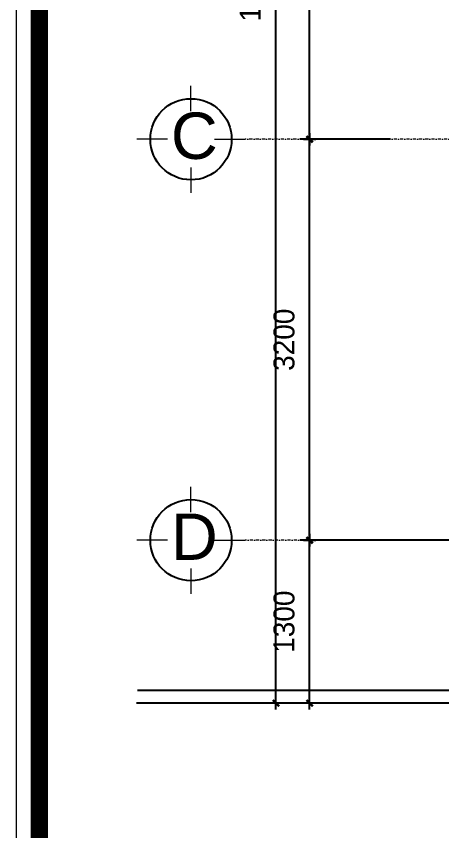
# Model space of a CAD drawing. Header units: millimetres. Extents: x 615730 to 2792744, y 139412 to 597571.
# Drawn here: x 687548 to 690947, y 349231 to 355738 of the extents above; entities that cross this region are included whole.
import ezdxf
from ezdxf.enums import TextEntityAlignment as Align

# ---------------------------------------------------------------- set-up
doc = ezdxf.new("R2010")
doc.units = ezdxf.units.MM
doc.header["$MEASUREMENT"] = 0
doc.header["$PDMODE"] = 34
doc.linetypes.add('DASHDOT', pattern=[1, 0.5, -0.25, 0, -0.25])
doc.layers.get('0').update_dxf_attribs({"lineweight": 5})
for name, color, linetype, lineweight in [('0.1(9)', 9, 'Continuous', 13), ('thay', 7, 'Continuous', 15), ('TIM TRUC', 149, 'DASHDOT', 9)]:
    doc.layers.add(name, color=color, linetype=linetype, lineweight=lineweight)
for name, color, linetype in [('H', 252, 'Continuous'), ('netthay', 3, 'Continuous'), ('TEXT', 2, 'Continuous'), ('VL', 155, 'Continuous')]:
    doc.layers.add(name, color=color, linetype=linetype)
doc.styles.add('H280', font='', dxfattribs={"height": 200})
doc.styles.add('KT OZON', font='', dxfattribs={"height": 200})
doc.styles.add('VNI-AVO', font='vni-roms.shx')
doc.styles.get('H280').set_extended_font_data('VNI-Avo')
doc.styles.get('KT OZON').set_extended_font_data('VNI-Helve')
doc.dimstyles.new('1-50b', dxfattribs={"dimtxt": 167, "dimasz": 50, "dimexe": 75, "dimexo": 150, "dimgap": 120, "dimtad": 1, "dimdec": 0, "dimzin": 12, "dimtxsty": 'VNI-AVO', "dimblk": ']', "dimcen": 0, "dimdle": 50, "dimclrd": 252, "dimclre": 252, "dimclrt": 2, "dimadec": 0, "dimazin": 0, "dimtfac": 1, "dimtdec": 0, "dimtix": 1, "dimtmove": 2, "dimatfit": 0, "dimldrblk": 'OPEN90', "dimfxl": 1, "dimlwd": -1, "dimlwe": -1, "dimarcsym": 0})

# ---------------------------------------------------------------- blocks, each defined once
blk = doc.blocks.new('TRUC 1')
at = {"ltscale": 50}
blk.add_circle((0, -9525), 8572, dxfattribs=at)
at = {"layer": '0.1(9)', "ltscale": 50}
for p, q in [((0, -3572), (0, 1782)), ((-4942, -9525), (-11427, -9525)), ((4942, -9525), (11427, -9525)), ((0, -15478), (0, -20832))]:
    blk.add_line(p, q, dxfattribs=at)
at = {"layer": 'TEXT', "ltscale": 50, "style": 'H280'}
blk.add_attdef('1', text='', height=10478, dxfattribs=at).set_placement((-214, -4892), align=Align.CENTER)
blk = doc.blocks.new(']')
for p, q in [((1, 0), (-1, 0)), ((0, 1), (0, -1))]:
    blk.add_line(p, q)
at = {"color": 9, "const_width": 0.4}
blk.add_lwpolyline([(-0.51, -0.51), (0.51, 0.51)], dxfattribs=at)
blk = doc.blocks.new('*D72')
at = {"layer": 'DEFPOINTS', "color": 0, "ltscale": 10, "transparency": 16777216}
for p in [(689886.4, 351556.9), (691696.2, 351556.9), (691696.2, 350256.9, -12.2)]:
    blk.add_point(p, dxfattribs=at)
at = {"layer": 'VL', "color": 252, "ltscale": 10, "transparency": 16777216}
for p, q in [((691546.2, 351556.9), (689811.4, 351556.9)), ((689886.4, 350306.9), (689886.4, 351506.9)), ((691546.2, 350256.9), (689811.4, 350256.9))]:
    blk.add_line(p, q, dxfattribs=at)
at = {"layer": 'VL', "color": 252, "ltscale": 10, "transparency": 16777216, "xscale": 50, "yscale": 50, "zscale": 50}
for p, rotation in [((689886.4, 351556.9), 90), ((689886.4, 350256.9), 270)]:
    blk.add_blockref(']', p, dxfattribs=dict(at, rotation=rotation))
at = {"layer": 'VL', "color": 2, "ltscale": 10, "transparency": 16777216, "insert": (689682.9, 350906.9), "char_height": 167, "attachment_point": 5, "rotation": 90, "style": 'VNI-AVO'}
blk.add_mtext('1300', dxfattribs=at)
blk = doc.blocks.new('_Open90')
at = {"color": 0, "linetype": 'ByBlock', "lineweight": -2}
for p, q in [((0, 0), (-1, 0)), ((-0.5, 0.5), (0, 0)), ((0, 0), (-0.5, -0.5))]:
    blk.add_line(p, q, dxfattribs=at)
blk = doc.blocks.new('*D73')
at = {"layer": 'DEFPOINTS', "color": 0, "ltscale": 10, "transparency": 16777216}
for p in [(689886.4, 354756.9), (690675.9, 354756.9, -2.7), (691696.2, 351556.9)]:
    blk.add_point(p, dxfattribs=at)
at = {"layer": 'VL', "color": 252, "ltscale": 10, "transparency": 16777216}
for p, q in [((690525.9, 354756.9), (689811.4, 354756.9)), ((689886.4, 351606.9), (689886.4, 354706.9)), ((691546.2, 351556.9), (689811.4, 351556.9))]:
    blk.add_line(p, q, dxfattribs=at)
at = {"layer": 'VL', "color": 252, "ltscale": 10, "transparency": 16777216, "xscale": 50, "yscale": 50, "zscale": 50}
for p, rotation in [((689886.4, 354756.9), 90), ((689886.4, 351556.9), 270)]:
    blk.add_blockref(']', p, dxfattribs=dict(at, rotation=rotation))
at = {"layer": 'VL', "color": 2, "ltscale": 10, "transparency": 16777216, "insert": (689682.9, 353156.9), "char_height": 167, "attachment_point": 5, "rotation": 90, "style": 'VNI-AVO'}
blk.add_mtext('3200', dxfattribs=at)
blk = doc.blocks.new('*D74')
at = {"layer": 'DEFPOINTS', "color": 0, "ltscale": 10, "transparency": 16777216}
for p in [(689886.4, 358756.9), (690568, 358756.9), (690675.9, 354756.9, -2.7)]:
    blk.add_point(p, dxfattribs=at)
at = {"layer": 'VL', "color": 252, "ltscale": 10, "transparency": 16777216}
for p, q in [((690418, 358756.9), (689811.4, 358756.9)), ((689886.4, 354806.9), (689886.4, 358706.9)), ((690525.9, 354756.9), (689811.4, 354756.9))]:
    blk.add_line(p, q, dxfattribs=at)
at = {"layer": 'VL', "color": 252, "ltscale": 10, "transparency": 16777216, "xscale": 50, "yscale": 50, "zscale": 50}
for p, rotation in [((689886.4, 358756.9), 90), ((689886.4, 354756.9), 270)]:
    blk.add_blockref(']', p, dxfattribs=dict(at, rotation=rotation))
at = {"layer": 'VL', "color": 2, "ltscale": 10, "transparency": 16777216, "insert": (689682.9, 356756.9), "char_height": 167, "attachment_point": 5, "rotation": 90, "style": 'VNI-AVO'}
blk.add_mtext('4000', dxfattribs=at)
blk = doc.blocks.new('*D78')
at = {"layer": 'DEFPOINTS', "color": 0, "ltscale": 10, "transparency": 16777216}
for p in [(689617.9, 361756.9), (690067.2, 361756.9), (690067.2, 350256.9)]:
    blk.add_point(p, dxfattribs=at)
at = {"layer": 'VL', "color": 252, "ltscale": 10, "transparency": 16777216}
for p, q in [((689917.2, 361756.9), (689542.9, 361756.9)), ((689617.9, 350306.9), (689617.9, 361706.9)), ((689917.2, 350256.9), (689542.9, 350256.9))]:
    blk.add_line(p, q, dxfattribs=at)
at = {"layer": 'VL', "color": 252, "ltscale": 10, "transparency": 16777216, "xscale": 50, "yscale": 50, "zscale": 50}
for p, rotation in [((689617.9, 361756.9), 90), ((689617.9, 350256.9), 270)]:
    blk.add_blockref(']', p, dxfattribs=dict(at, rotation=rotation))
at = {"layer": 'VL', "color": 2, "ltscale": 10, "transparency": 16777216, "insert": (689414.4, 356006.9), "char_height": 167, "attachment_point": 5, "rotation": 90, "style": 'VNI-AVO'}
blk.add_mtext('11500', dxfattribs=at)

msp = doc.modelspace()

# ---------------------------------------------------------------- linework, layer by layer
at = {"layer": 'H', "const_width": 138.2}
msp.add_lwpolyline([(687731.9, 345666), (714734.7, 345666), (714734.7, 364651), (687731.9, 364651)], close=True, dxfattribs=at)
at = {"layer": 'thay', "linetype": 'Continuous'}
msp.add_lwpolyline([(687547.5, 345481.7), (714919.1, 345481.7), (714919.1, 364835.3), (687547.5, 364835.3)], close=True, dxfattribs=at)
at = {"layer": 'TIM TRUC', "ltscale": 50}
for p, q in [((694039.7, 354756.9, -13.1), (689372, 354756.9)), ((695946.6, 351556.9), (689372, 351556.9))]:
    msp.add_line(p, q, dxfattribs=at)
at = {"layer": 'VL', "ltscale": 10}
for p, q in [((695146.6, 350356.9), (688513.9, 350356.9)), ((695146.6, 350256.9), (688505.5, 350256.9))]:
    msp.add_line(p, q, dxfattribs=at)

# ---------------------------------------------------------------- block references
at = {"layer": 'netthay', "lineweight": -2, "ltscale": 10}
ref = msp.add_blockref('TRUC 1', (688940.3, 354397.1), dxfattribs=dict(at, xscale=0.03778148023411632, yscale=0.03778148023411632, zscale=0.03778148023411632, rotation=180))
ref.add_attrib('1', 'C', dxfattribs={"layer": 'TEXT', "color": 3, "ltscale": 50, "height": 370.2, "style": 'KT OZON'}).set_placement((688966.9, 354600), align=Align.CENTER)
ref = msp.add_blockref('TRUC 1', (688940.3, 351197.1), dxfattribs=dict(at, xscale=0.03778148023411632, yscale=0.03778148023411632, zscale=0.03778148023411632, rotation=180))
ref.add_attrib('1', 'D', dxfattribs={"layer": 'TEXT', "color": 3, "ltscale": 50, "height": 370.2, "style": 'KT OZON'}).set_placement((688966.9, 351400), align=Align.CENTER)

# ---------------------------------------------------------------- dimensions: what is measured, and where the dimension line sits
at = {"layer": 'VL', "ltscale": 10}
for base, p1, p2, picture, middle in [((689617.9, 361756.9), (690067.2, 350256.9), (690067.2, 361756.9), '*D78', (689414.4, 356006.9)), ((689886.4, 358756.9), (690675.9, 354756.9, -2.7), (690568, 358756.9), '*D74', (689682.9, 356756.9)), ((689886.4, 354756.9), (691696.2, 351556.9), (690675.9, 354756.9, -2.7), '*D73', (689682.9, 353156.9)), ((689886.4, 351556.9), (691696.2, 350256.9, -12.2), (691696.2, 351556.9), '*D72', (689682.9, 350906.9))]:
    dim = msp.add_linear_dim(base=base, p1=p1, p2=p2, angle=90, dimstyle='1-50b', override={"dimfxl": 150, "dimarcsym": 1}, dxfattribs=at)
    dim.commit()
    dim.dimension.update_dxf_attribs({"geometry": picture, "text_midpoint": middle})

doc.saveas('drawing.dxf')
